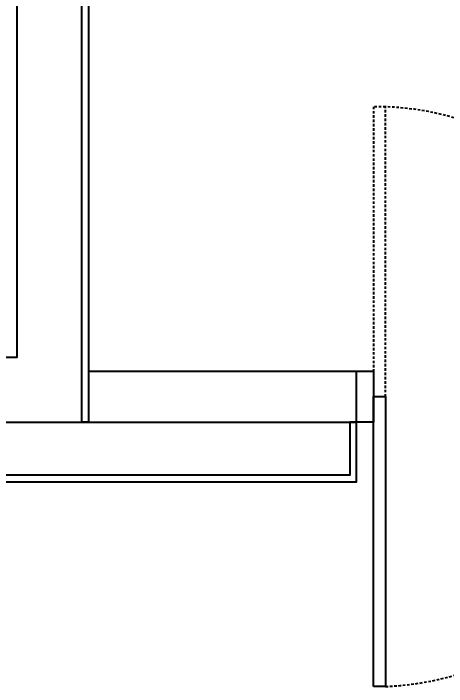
# Model space of a CAD drawing. Header units: millimetres. Extents: x -26983 to 60590, y 825 to 42375.
# Drawn here: x 59896.48 to 59921.3, y 17343.84 to 17382.42 of the extents above; entities that cross this region are included whole.
import ezdxf

# ---------------------------------------------------------------- set-up
doc = ezdxf.new("R2010")
doc.units = ezdxf.units.MM
doc.header["$LTSCALE"] = 100
doc.header["$MEASUREMENT"] = 0
doc.linetypes.add('HID', pattern=[2.5, 1.5, -1])
doc.layers.get('0').update_dxf_attribs({"linetype": 'CONTINUOUS'})
doc.layers.get('Defpoints').update_dxf_attribs({"color": 171, "linetype": 'CONTINUOUS'})
for name, color, linetype in [('DOOR', 4, 'CONTINUOUS'), ('DOOR(OPEN ELE)', 5, 'CONTINUOUS'), ('ELE9', 9, 'CONTINUOUS')]:
    doc.layers.add(name, color=color, linetype=linetype)
doc.styles.add('나눔바른고딕', font='NanumBarunGothic.ttf')

# ---------------------------------------------------------------- blocks, each defined once
blk = doc.blocks.new('A$C03A90DB8')
at = {"layer": 'DOOR'}
for points in [[(0, 924.3), (50, 924.3), (50, 774.3), (0, 774.3)], [(1800, 924.3), (1750, 924.3), (1750, 774.3), (1800, 774.3)]]:
    blk.add_lwpolyline(points, close=True, dxfattribs=at)
for points in [[(50, 0), (50, 849.3), (85, 849.3), (85, 0)], [(1750, 0), (1750, 849.3), (1715, 849.3), (1715, 0)], [(85, 0), (50, 0)], [(1715, 0), (1750, 0)]]:
    blk.add_lwpolyline(points, dxfattribs=at)
at = {"layer": 'DOOR(OPEN ELE)', "linetype": 'HID', "ltscale": 0.05}
for points in [[(50, 1698.6), (50, 849.3), (85, 849.3), (85, 1698.6)], [(85, 1698.6), (50, 1698.6)], [(1750, 1698.6), (1750, 849.3), (1715, 849.3), (1715, 1698.6)], [(1715, 1698.6), (1750, 1698.6)]]:
    blk.add_lwpolyline(points, dxfattribs=at)
for centre, start, end in [((50, 849.3), 0, 87.6401), ((1750, 849.3), 92.3599, 180), ((50, 849.3), 272.3599, 0), ((1750, 849.3), 180, 267.6401)]:
    blk.add_arc(centre, 850, start, end, dxfattribs=at)
at = {"layer": 'Defpoints', "style": '나눔바른고딕'}
blk.add_text('SSD-1800', height=100, dxfattribs=at).set_placement((586.5, 818.8))
blk = doc.blocks.new('B2FF')
at = {"layer": 'ELE9', "color": 253, "ltscale": 0.1}
for points in [[(37339374.7, 549896.3), (37339374.7, 548251.3), (37347569.7, 548251.3), (37347569.7, 550811.3), (37347379.7, 550811.3), (37347379.7, 548441.3), (37346019.7, 548441.3), (37346019.7, 550621.3), (37346579.7, 550621.3), (37346579.7, 550811.3), (37345829.7, 550811.3), (37345829.7, 548441.3), (37344469.7, 548441.3), (37344469.7, 550621.3), (37345029.7, 550621.3), (37345029.7, 550811.3), (37344469.7, 550811.3), (37344469.7, 551016.3), (37344279.7, 551016.3), (37344279.7, 548441.3), (37339564.7, 548441.3), (37339564.7, 549896.3), (37339374.7, 549896.3)], [(37347379.7, 550831.3), (37347589.7, 550831.3), (37347589.7, 548251.3), (37347569.7, 548251.3)], [(37347569.7, 548251.3), (37348374.7, 548251.3), (37348374.7, 548401.3)], [(37347589.7, 548401.3), (37348374.7, 548401.3)], [(37341699.7, 548076.3), (37348374.7, 548076.3), (37348374.7, 548251.3), (37348354.7, 548251.3), (37348354.7, 548096.3), (37341699.7, 548096.3)]]:
    blk.add_lwpolyline(points, dxfattribs=at)
blk.add_blockref('A$C03A90DB8', (37348374.7, 547477.1), dxfattribs=at)

msp = doc.modelspace()

# ---------------------------------------------------------------- block references
at = {"xscale": 0.01956471256889679, "yscale": 0.01956471256889679, "zscale": 0.01956471256889679}
msp.add_blockref('B2FF', (-670794.073, 6632.608), dxfattribs=at)

doc.saveas('drawing.dxf')
